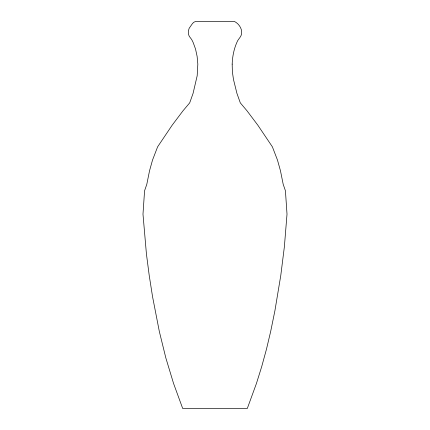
<?xml version="1.0" encoding="UTF-8"?>
<svg xmlns="http://www.w3.org/2000/svg" width="430" height="430" viewBox="0 0 430 430"><rect width="100%" height="100%" fill="white"/><g stroke="black" fill="none" stroke-linecap="round" stroke-linejoin="round"><path stroke-width="0.64" d="M232.173 64.118L232.383 71.928L233.49 79.507L236.925 93.369L240.311 102.872L246.987 110.784L257.817 125.168L272.394 146.85L277.484 160.094L280.462 170.769L283.187 184.282L285.429 190.775L287.014 214.172L284.386 246.664L280.79 275.404L274.915 310.718L270.663 331.498L266.46 349.246L261.714 366.58L256.447 383.442L247.298 408.5L182.702 408.5L173.553 383.442L165.846 357.97L159.337 331.498L152.553 296.684L149.21 275.404L146.42 253.883L142.986 214.172L144.571 190.775L146.813 184.282L149.538 170.769L152.516 160.094L157.606 146.85L172.183 125.168L183.013 110.784L189.689 102.872L193.075 93.369L197.176 75.766L197.827 64.118L197.123 56.4L195.548 49.084L193.151 42.479L191.678 39.528L189.291 36.356L188.566 34.529L188.383 30.885L189.173 28.289L192.495 23.516L193.753 22.295L195.483 21.5L234.517 21.5C238.817 23.655 242.407 28.799 241.579 33.83C241.112 37.249 237.822 39.259 236.849 42.479C233.845 49.289 232.453 56.712 232.173 64.118"/></g></svg>
